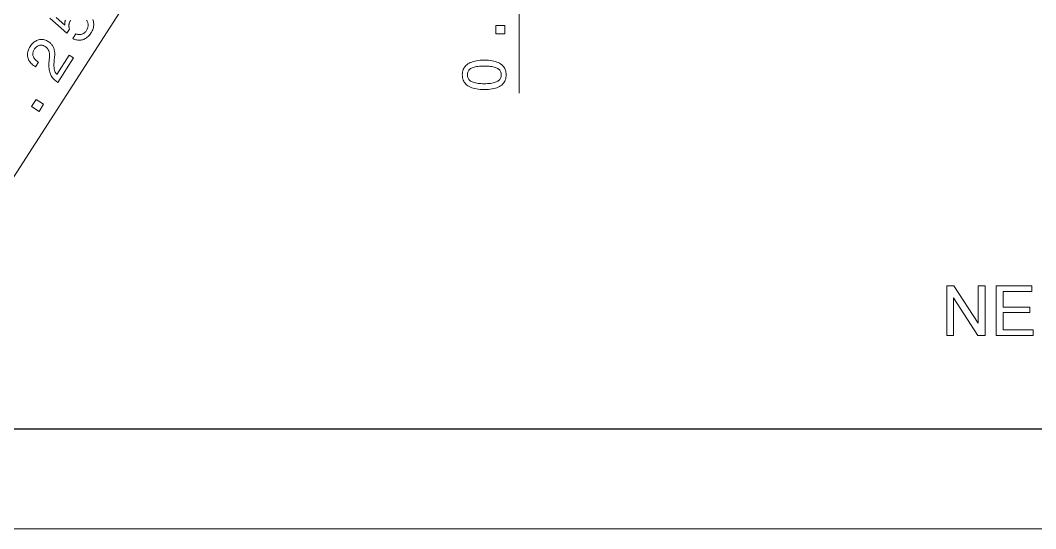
# Model space of a CAD drawing. Extents: x 0 to 594, y 0 to 521.
# Drawn here: x 220.5 to 292.4, y 0 to 35.9 of the extents above; entities that cross this region are included whole.
import ezdxf

# ---------------------------------------------------------------- set-up
doc = ezdxf.new("R2010")
doc.units = 0

msp = doc.modelspace()

# ---------------------------------------------------------------- linework, layer by layer
at = {"color": 5, "lineweight": 13}
msp.add_line((231.551, 42.703), (218.471, 22.406), dxfattribs=at)
at = {"color": 5, "lineweight": 13, "ltscale": 0.276097}
msp.add_line((255.812, 30.79), (255.812, 41.834), dxfattribs=at)
at = {"color": 7, "lineweight": 30}
msp.add_line((28.277, 7.069), (586.749, 7.069), dxfattribs=at)
at = {"color": 7, "lineweight": 13}
msp.add_line((0, 0), (593.818, 0), dxfattribs=at)
at = {"color": 5, "lineweight": 13}
for points in [[(224.083, 35.95), (224.065, 35.921), (224.048, 35.891), (224.033, 35.861), (224.019, 35.831), (224.007, 35.8), (223.996, 35.77), (223.987, 35.739), (223.98, 35.707), (223.973, 35.676), (223.969, 35.644), (223.965, 35.612), (223.964, 35.58), (223.964, 35.548), (223.965, 35.516), (223.968, 35.484), (223.973, 35.451), (223.979, 35.419), (223.986, 35.386), (223.995, 35.353), (224.006, 35.321), (223.82, 35.032), (222.611, 36.091)], [(223.066, 36.142), (223.679, 35.604), (223.676, 35.632), (223.673, 35.661), (223.672, 35.69), (223.672, 35.718), (223.673, 35.748), (223.675, 35.777), (223.678, 35.806), (223.683, 35.836), (223.689, 35.866), (223.695, 35.896), (223.704, 35.925), (223.713, 35.955)], [(225.652, 36.007), (225.678, 35.929), (225.698, 35.849), (225.712, 35.767), (225.718, 35.685), (225.718, 35.604), (225.711, 35.522), (225.697, 35.441), (225.676, 35.36), (225.648, 35.279), (225.614, 35.198), (225.572, 35.118), (225.524, 35.037), (225.477, 34.968), (225.427, 34.905), (225.375, 34.846), (225.32, 34.792), (225.263, 34.744), (225.204, 34.7), (225.142, 34.661), (225.078, 34.628), (225.011, 34.599), (224.942, 34.576), (224.871, 34.558), (224.801, 34.545), (224.731, 34.539), (224.661, 34.538), (224.591, 34.543), (224.521, 34.554), (224.452, 34.571), (224.383, 34.593), (224.313, 34.621), (224.244, 34.655), (224.461, 34.992), (224.504, 34.974), (224.547, 34.96), (224.589, 34.948), (224.631, 34.94), (224.673, 34.935), (224.714, 34.933), (224.754, 34.935), (224.795, 34.939), (224.835, 34.947), (224.874, 34.958), (224.913, 34.972), (224.951, 34.989), (224.987, 35.008), (225.022, 35.031), (225.056, 35.056), (225.088, 35.085), (225.119, 35.116), (225.149, 35.15), (225.178, 35.188), (225.205, 35.228), (225.235, 35.278), (225.262, 35.329), (225.283, 35.38), (225.301, 35.43), (225.314, 35.481), (225.322, 35.532), (225.327, 35.582), (225.327, 35.633), (225.322, 35.684), (225.313, 35.734), (225.301, 35.784), (225.284, 35.832), (225.263, 35.878), (225.238, 35.923), (225.209, 35.965)]]:
    msp.add_lwpolyline(points, dxfattribs=at)
for points in [[(254.812, 34.989), (254.169, 34.989), (254.169, 35.586), (254.812, 35.586)], [(223.178, 31.557), (223.168, 31.564), (223.095, 31.613), (223.028, 31.664), (222.965, 31.717), (222.906, 31.772), (222.853, 31.829), (222.804, 31.887), (222.76, 31.948), (222.72, 32.01), (222.685, 32.074), (222.655, 32.141), (222.629, 32.21), (222.607, 32.286), (222.588, 32.367), (222.574, 32.453), (222.562, 32.545), (222.555, 32.643), (222.551, 32.746), (222.551, 32.854), (222.555, 32.968), (222.562, 33.088), (222.584, 33.378), (222.587, 33.429), (222.588, 33.479), (222.587, 33.526), (222.585, 33.572), (222.58, 33.617), (222.574, 33.659), (222.566, 33.7), (222.556, 33.739), (222.544, 33.776), (222.53, 33.811), (222.515, 33.845), (222.497, 33.878), (222.477, 33.909), (222.455, 33.94), (222.432, 33.969), (222.406, 33.997), (222.378, 34.023), (222.348, 34.049), (222.316, 34.073), (222.282, 34.097), (222.242, 34.121), (222.201, 34.141), (222.161, 34.157), (222.12, 34.17), (222.079, 34.179), (222.037, 34.184), (221.996, 34.186), (221.954, 34.183), (221.912, 34.177), (221.87, 34.168), (221.828, 34.154), (221.788, 34.138), (221.748, 34.117), (221.711, 34.094), (221.674, 34.067), (221.639, 34.036), (221.604, 34.002), (221.572, 33.965), (221.54, 33.924), (221.51, 33.879), (221.482, 33.834), (221.459, 33.788), (221.441, 33.742), (221.427, 33.696), (221.417, 33.65), (221.411, 33.604), (221.41, 33.557), (221.414, 33.511), (221.421, 33.465), (221.433, 33.418), (221.449, 33.372), (221.47, 33.328), (221.494, 33.284), (221.522, 33.241), (221.555, 33.2), (221.591, 33.16), (221.631, 33.12), (221.676, 33.082), (221.724, 33.046), (221.777, 33.01), (221.807, 32.99), (221.595, 32.661), (221.543, 32.694), (221.467, 32.747), (221.396, 32.802), (221.332, 32.859), (221.274, 32.919), (221.223, 32.981), (221.177, 33.046), (221.138, 33.113), (221.105, 33.182), (221.078, 33.254), (221.058, 33.328), (221.044, 33.403), (221.036, 33.479), (221.036, 33.555), (221.042, 33.631), (221.055, 33.708), (221.075, 33.784), (221.101, 33.861), (221.134, 33.938), (221.174, 34.015), (221.221, 34.093), (221.27, 34.165), (221.321, 34.231), (221.375, 34.291), (221.431, 34.347), (221.49, 34.396), (221.55, 34.44), (221.613, 34.479), (221.679, 34.512), (221.746, 34.539), (221.816, 34.561), (221.887, 34.577), (221.957, 34.587), (222.027, 34.59), (222.097, 34.588), (222.167, 34.579), (222.236, 34.563), (222.304, 34.542), (222.372, 34.514), (222.44, 34.48), (222.508, 34.44), (222.559, 34.405), (222.606, 34.369), (222.651, 34.331), (222.692, 34.291), (222.731, 34.249), (222.766, 34.205), (222.798, 34.159), (222.828, 34.112), (222.854, 34.062), (222.877, 34.011), (222.898, 33.958), (222.915, 33.903), (222.93, 33.845), (222.942, 33.785), (222.951, 33.723), (222.957, 33.659), (222.96, 33.593), (222.96, 33.525), (222.957, 33.454), (222.952, 33.381), (222.923, 33.099), (222.916, 33.02), (222.911, 32.945), (222.908, 32.873), (222.906, 32.806), (222.905, 32.742), (222.907, 32.682), (222.91, 32.626), (222.914, 32.573), (222.92, 32.525), (222.928, 32.48), (222.937, 32.438), (222.948, 32.397), (222.961, 32.358), (222.976, 32.32), (222.992, 32.283), (223.011, 32.248), (223.03, 32.215), (223.052, 32.182), (223.076, 32.151), (223.101, 32.122), (223.982, 33.49), (224.294, 33.289)], [(253.349, 31.049), (253.2, 31.052), (253.059, 31.06), (252.925, 31.073), (252.798, 31.092), (252.678, 31.116), (252.566, 31.145), (252.461, 31.179), (252.364, 31.219), (252.273, 31.264), (252.19, 31.315), (252.115, 31.37), (252.047, 31.431), (251.987, 31.496), (251.936, 31.566), (251.892, 31.641), (251.856, 31.721), (251.829, 31.806), (251.809, 31.895), (251.797, 31.989), (251.793, 32.089), (251.797, 32.189), (251.809, 32.283), (251.828, 32.373), (251.856, 32.458), (251.891, 32.538), (251.935, 32.613), (251.986, 32.683), (252.045, 32.748), (252.112, 32.808), (252.187, 32.863), (252.27, 32.913), (252.36, 32.958), (252.457, 32.997), (252.562, 33.031), (252.674, 33.06), (252.794, 33.084), (252.922, 33.102), (253.057, 33.115), (253.199, 33.123), (253.349, 33.126), (253.498, 33.123), (253.64, 33.115), (253.774, 33.102), (253.901, 33.084), (254.021, 33.06), (254.133, 33.031), (254.237, 32.997), (254.334, 32.958), (254.424, 32.913), (254.506, 32.863), (254.581, 32.808), (254.647, 32.748), (254.706, 32.683), (254.757, 32.613), (254.8, 32.538), (254.835, 32.458), (254.863, 32.373), (254.882, 32.283), (254.894, 32.189), (254.898, 32.089), (254.894, 31.989), (254.882, 31.895), (254.863, 31.806), (254.835, 31.721), (254.8, 31.641), (254.756, 31.566), (254.705, 31.496), (254.646, 31.431), (254.579, 31.37), (254.504, 31.315), (254.421, 31.264), (254.332, 31.219), (254.234, 31.179), (254.13, 31.145), (254.018, 31.116), (253.899, 31.092), (253.772, 31.073), (253.638, 31.06), (253.497, 31.052)], [(253.349, 31.462), (253.469, 31.464), (253.583, 31.468), (253.691, 31.476), (253.791, 31.487), (253.885, 31.5), (253.973, 31.517), (254.054, 31.537), (254.128, 31.56), (254.195, 31.585), (254.256, 31.614), (254.311, 31.646), (254.36, 31.682), (254.403, 31.721), (254.44, 31.763), (254.472, 31.809), (254.498, 31.858), (254.518, 31.91), (254.532, 31.966), (254.541, 32.026), (254.544, 32.089), (254.541, 32.152), (254.533, 32.211), (254.518, 32.268), (254.498, 32.32), (254.473, 32.369), (254.442, 32.415), (254.405, 32.457), (254.362, 32.495), (254.313, 32.53), (254.259, 32.562), (254.199, 32.59), (254.132, 32.615), (254.058, 32.638), (253.977, 32.657), (253.889, 32.673), (253.795, 32.687), (253.694, 32.697), (253.585, 32.705), (253.47, 32.709), (253.349, 32.71), (253.226, 32.709), (253.111, 32.705), (253.003, 32.697), (252.901, 32.687), (252.806, 32.673), (252.718, 32.657), (252.637, 32.638), (252.563, 32.615), (252.496, 32.59), (252.436, 32.562), (252.382, 32.53), (252.333, 32.495), (252.291, 32.457), (252.254, 32.415), (252.222, 32.369), (252.197, 32.32), (252.177, 32.268), (252.163, 32.211), (252.154, 32.152), (252.151, 32.089), (252.154, 32.026), (252.163, 31.966), (252.177, 31.91), (252.197, 31.858), (252.223, 31.809), (252.255, 31.763), (252.292, 31.721), (252.335, 31.682), (252.384, 31.646), (252.439, 31.614), (252.5, 31.585), (252.567, 31.56), (252.642, 31.537), (252.723, 31.517), (252.81, 31.5), (252.905, 31.487), (253.006, 31.476), (253.113, 31.468), (253.228, 31.464)], [(221.855, 29.504), (221.314, 29.852), (221.638, 30.353), (222.178, 30.005)]]:
    msp.add_lwpolyline(points, close=True, dxfattribs=at)
at = {"color": 7, "lineweight": 13}
for points in [[(286.06, 13.67), (286.06, 17.17), (286.575, 17.17), (288.296, 14.527), (288.296, 17.17), (288.782, 17.17), (288.782, 13.67), (288.267, 13.67), (286.546, 16.313), (286.546, 13.67)], [(289.56, 13.67), (289.56, 17.17), (292.088, 17.17), (292.088, 16.781), (290.046, 16.781), (290.046, 15.663), (291.942, 15.663), (291.942, 15.274), (290.046, 15.274), (290.046, 14.059), (292.185, 14.059), (292.185, 13.67)]]:
    msp.add_lwpolyline(points, close=True, dxfattribs=at)

doc.saveas('drawing.dxf')
